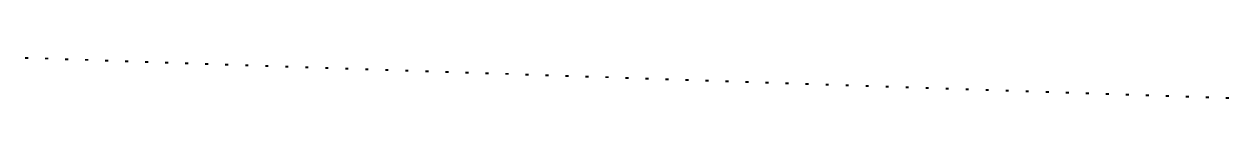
# Model space of a CAD drawing. Header units: inches. Extents: x -4311 to 4671, y -201 to 113.
import ezdxf

# ---------------------------------------------------------------- set-up
doc = ezdxf.new("R2010")
doc.units = ezdxf.units.IN
doc.header["$MEASUREMENT"] = 0
doc.layers.add('New_CrAu', color=6, linetype='Continuous', transparency=0.63)

msp = doc.modelspace()

# ---------------------------------------------------------------- linework, layer by layer
at = {"layer": 'New_CrAu', "const_width": 14}
for points in [[(-4303.6, 105.5), (-4279.6, 105.5)], [(-4154.5, 101.5), (-4130.5, 101.5)], [(-4005.5, 95.5), (-3981.5, 95.5)], [(-3856.4, 91.5), (-3832.4, 91.5)], [(-3707.3, 85.5), (-3683.3, 85.5)], [(-3558.3, 80.5), (-3534.3, 80.5)], [(-3409.2, 75.5), (-3385.2, 75.5)], [(-3260.2, 70.5), (-3236.2, 70.5)], [(-3111.1, 65.5), (-3087.1, 65.5)], [(-2962.1, 60.5), (-2938.1, 60.5)], [(-2813, 55.5), (-2789, 55.5)], [(-2663.9, 50.5), (-2639.9, 50.5)], [(-2514.9, 45.5), (-2490.9, 45.5)], [(-2365.8, 40.5), (-2341.8, 40.5)], [(-2216.8, 35.5), (-2192.8, 35.5)], [(-2067.7, 30.5), (-2043.7, 30.5)], [(-1918.6, 25.5), (-1894.6, 25.5)], [(-1769.6, 20.5), (-1745.6, 20.5)], [(-1620.5, 15.5), (-1596.5, 15.5)], [(-1471.5, 10.5), (-1447.5, 10.5)], [(-1322.4, 5.5), (-1298.4, 5.5)], [(-1173.4, 0.5), (-1149.4, 0.5)], [(-1024.3, -4.5), (-1000.3, -4.5)], [(-875.2, -9.5), (-851.2, -9.5)], [(-726.2, -13.5), (-702.2, -13.5)], [(-577.1, -19.5), (-553.1, -19.5)], [(-428.1, -24.5), (-404.1, -24.5)], [(-279, -29.5), (-255, -29.5)], [(-129.9, -34.5), (-105.9, -34.5)], [(19.1, -38.5), (43.1, -38.5)], [(168.2, -44.5), (192.2, -44.5)], [(317.2, -49.5), (341.2, -49.5)], [(466.3, -54.5), (490.3, -54.5)], [(615.3, -59.5), (639.3, -59.5)], [(764.4, -64.5), (788.4, -64.5)], [(913.5, -69.5), (937.5, -69.5)], [(1062.5, -74.5), (1086.5, -74.5)], [(1211.6, -79.5), (1235.6, -79.5)], [(1360.6, -84.5), (1384.6, -84.5)], [(1509.7, -89.5), (1533.7, -89.5)], [(1658.8, -94.5), (1682.8, -94.5)], [(1807.8, -99.5), (1831.8, -99.5)], [(1956.9, -104.5), (1980.9, -104.5)], [(2105.9, -109.5), (2129.9, -109.5)], [(2255, -114.5), (2279, -114.5)], [(2404, -119.5), (2428, -119.5)], [(2553.1, -124.5), (2577.1, -124.5)], [(2702.2, -129.5), (2726.2, -129.5)], [(2851.2, -134.5), (2875.2, -134.5)], [(3000.3, -139.5), (3024.3, -139.5)], [(3149.3, -144.5), (3173.3, -144.5)], [(3298.4, -149.5), (3322.4, -149.5)], [(3447.4, -154.5), (3471.4, -154.5)], [(3596.5, -159.5), (3620.5, -159.5)], [(3745.6, -164.5), (3769.6, -164.5)], [(3894.6, -169.5), (3918.6, -169.5)], [(4043.7, -174.5), (4067.7, -174.5)], [(4192.7, -179.5), (4216.7, -179.5)], [(4341.8, -184.5), (4365.8, -184.5)], [(4490.9, -189.5), (4514.9, -189.5)], [(4639.9, -194.5), (4663.9, -194.5)]]:
    msp.add_lwpolyline(points, dxfattribs=at)

doc.saveas('drawing.dxf')
